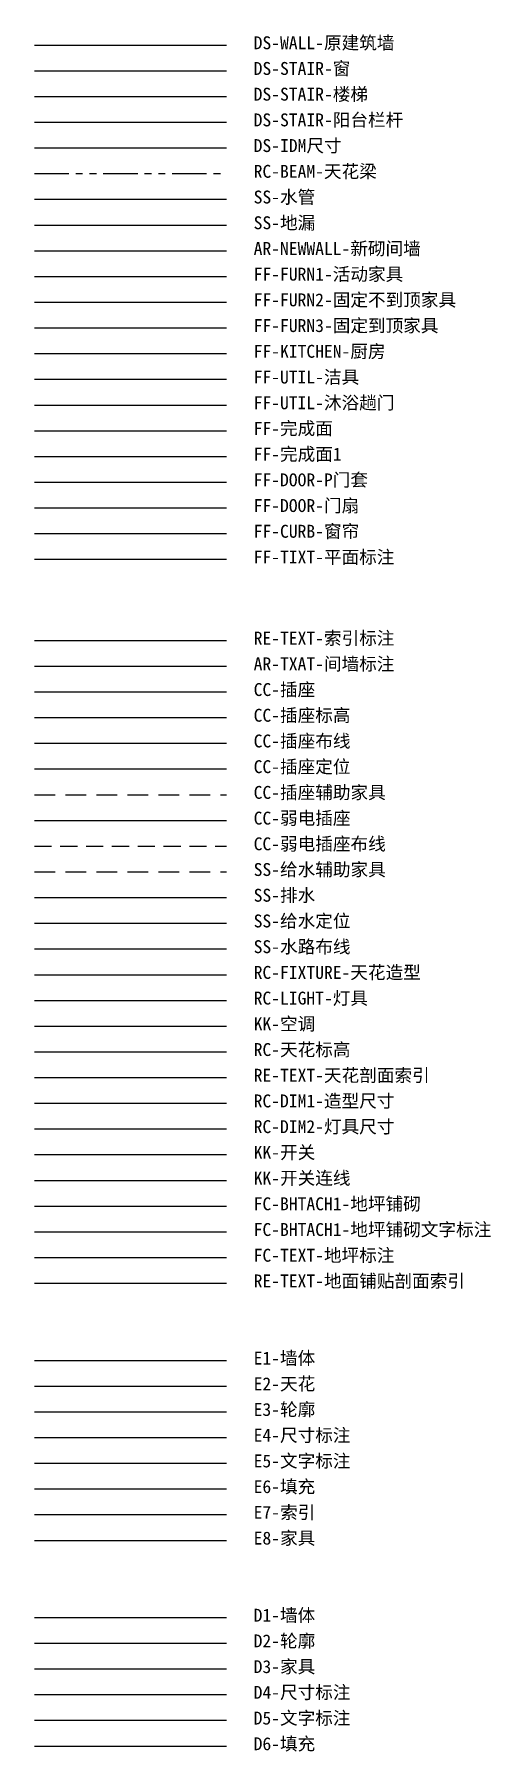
# Model space of a CAD drawing. Header units: millimetres. Extents: x -235126 to 312941, y -228449 to 114042.
# Drawn here: x -30007 to -24710, y -13527 to 6438 of the extents above; entities that cross this region are included whole.
import ezdxf

# ---------------------------------------------------------------- set-up
doc = ezdxf.new("R2010")
doc.units = ezdxf.units.MM
doc.header["$LTSCALE"] = 800
doc.linetypes.add('HIDDEN', pattern=[0.375, 0.25, -0.125])
doc.linetypes.add('PHANTOM2', pattern=[1.25, 0.625, -0.125, 0.125, -0.125, 0.125, -0.125])
for name, color, linetype in [('AR-NEWWALL-新砌间墙', 4, 'Continuous'), ('AR-TXET-间墙标注', 7, 'Continuous'), ('CC-弱电插座', 2, 'Continuous'), ('CC-弱电插座布线', 2, 'Continuous'), ('CC-插座', 2, 'Continuous'), ('CC-插座定位', 2, 'Continuous'), ('CC-插座布线', 3, 'Continuous'), ('CC-插座标高', 2, 'Continuous'), ('CC-插座辅助家具', 75, 'Continuous'), ('D1-墙体', 4, 'Continuous'), ('D2-轮廓', 1, 'Continuous'), ('D3-家具', 7, 'Continuous'), ('D4-尺寸标注', 7, 'Continuous'), ('D5-文字标注', 7, 'Continuous'), ('D6-填充', 75, 'Continuous'), ('DS-DIM尺寸', 1, 'Continuous'), ('DS-SEAIR-阳台栏杆', 2, 'Continuous'), ('DS-STAIR-楼梯', 2, 'Continuous'), ('DS-STAIR-窗', 2, 'Continuous'), ('DS-WALL-原建筑墙', 4, 'Continuous'), ('E1-墙体', 4, 'Continuous'), ('E2-天花', 3, 'Continuous'), ('E3-轮廓', 1, 'Continuous'), ('E4-尺寸标注', 7, 'Continuous'), ('E5-文字标注', 7, 'Continuous'), ('E6-填充', 75, 'Continuous'), ('E7-索引', 2, 'Continuous'), ('E8-家具', 7, 'Continuous'), ('FC-BHTACH1-地坪铺砌', 8, 'Continuous'), ('FC-BHTACH1-地坪铺砌文字标注', 7, 'Continuous'), ('FC-TEXT-地坪标注', 7, 'Continuous'), ('FF-CURB-窗帘', 8, 'Continuous'), ('FF-DOOR-P门套', 3, 'Continuous'), ('FF-DOOR-门扇', 2, 'Continuous'), ('FF-FURN1-活动家具', 1, 'Continuous'), ('FF-FURN2-固定不到顶家具', 3, 'Continuous'), ('FF-FURN3-固定到顶家具', 3, 'Continuous'), ('FF-KITCHEN-厨房', 1, 'Continuous'), ('FF-TIXT-平面标注', 7, 'Continuous'), ('FF-UTIL-沐浴趟门', 1, 'Continuous'), ('FF-UTIL-洁具', 1, 'Continuous'), ('FF-完成面', 3, 'Continuous'), ('FF-完成面1', 3, 'Continuous'), ('KK-开关', 3, 'Continuous'), ('KK-开关连线', 3, 'Continuous'), ('KK-空调', 8, 'Continuous'), ('RC-BEAM-天花梁', 75, 'Continuous'), ('RC-DIM1-造型尺寸', 7, 'Continuous'), ('RC-DIM2-灯具尺寸', 7, 'Continuous'), ('RC-FIXTURE-天花造型', 1, 'Continuous'), ('RC-LIGHT-灯具', 2, 'Continuous'), ('RC-天花标高', 7, 'Continuous'), ('RE-TEXT-地面铺贴剖面索引', 2, 'Continuous'), ('RE-TEXT-天花剖面索引', 2, 'Continuous'), ('RE-TEXT-索引标注', 7, 'Continuous'), ('SS-地漏', 2, 'Continuous'), ('SS-排水', 1, 'Continuous'), ('SS-水管', 2, 'Continuous'), ('SS-水路布线', 1, 'Continuous'), ('SS-给水定位', 7, 'Continuous'), ('SS-给水辅助家具', 75, 'Continuous')]:
    doc.layers.add(name, color=color, linetype=linetype)
doc.styles.add('宋-ZY', font='')
doc.styles.get('宋-ZY').set_extended_font_data('SimSun')

msp = doc.modelspace()

# ---------------------------------------------------------------- linework, layer by layer
at = {"layer": 'AR-NEWWALL-新砌间墙'}
msp.add_line((-30007.1, 3922), (-27776.4, 3922), dxfattribs=at)
at = {"layer": 'AR-TXET-间墙标注'}
msp.add_line((-30007.1, -907.1), (-27776.4, -907.1), dxfattribs=at)
at = {"layer": 'CC-弱电插座'}
msp.add_line((-30007.1, -2700.6), (-27776.4, -2700.6), dxfattribs=at)
at = {"layer": 'CC-弱电插座布线', "linetype": 'HIDDEN'}
msp.add_line((-30007.1, -2999.5), (-27776.4, -2999.5), dxfattribs=at)
at = {"layer": 'CC-插座'}
msp.add_line((-30007.1, -1206), (-27776.4, -1206), dxfattribs=at)
at = {"layer": 'CC-插座定位'}
msp.add_line((-30007.1, -2102.8), (-27776.4, -2102.8), dxfattribs=at)
at = {"layer": 'CC-插座布线'}
msp.add_line((-30007.1, -1803.9), (-27776.4, -1803.9), dxfattribs=at)
at = {"layer": 'CC-插座标高'}
msp.add_line((-30007.1, -1504.9), (-27776.4, -1504.9), dxfattribs=at)
at = {"layer": 'CC-插座辅助家具', "linetype": 'HIDDEN', "ltscale": 1.2}
msp.add_line((-30007.1, -2401.7), (-27776.4, -2401.7), dxfattribs=at)
at = {"layer": 'D1-墙体'}
msp.add_line((-30007.1, -11967.1), (-27776.4, -11967.1), dxfattribs=at)
at = {"layer": 'D2-轮廓'}
msp.add_line((-30007.1, -12266), (-27776.4, -12266), dxfattribs=at)
at = {"layer": 'D3-家具'}
msp.add_line((-30007.1, -12564.9), (-27776.4, -12564.9), dxfattribs=at)
at = {"layer": 'D4-尺寸标注'}
msp.add_line((-30007.1, -12863.8), (-27776.4, -12863.8), dxfattribs=at)
at = {"layer": 'D5-文字标注'}
msp.add_line((-30007.1, -13162.7), (-27776.4, -13162.7), dxfattribs=at)
at = {"layer": 'D6-填充'}
msp.add_line((-30007.1, -13461.7), (-27776.4, -13461.7), dxfattribs=at)
at = {"layer": 'DS-DIM尺寸'}
msp.add_line((-30007.1, 5117.6), (-27776.4, 5117.6), dxfattribs=at)
at = {"layer": 'DS-SEAIR-阳台栏杆'}
msp.add_line((-30007.1, 5416.6), (-27776.4, 5416.6), dxfattribs=at)
at = {"layer": 'DS-STAIR-楼梯'}
msp.add_line((-30007.1, 5715.5), (-27776.4, 5715.5), dxfattribs=at)
at = {"layer": 'DS-STAIR-窗'}
msp.add_line((-30007.1, 6014.4), (-27776.4, 6014.4), dxfattribs=at)
at = {"layer": 'DS-WALL-原建筑墙'}
msp.add_line((-30007.1, 6313.3), (-27776.4, 6313.3), dxfattribs=at)
at = {"layer": 'E1-墙体'}
msp.add_line((-30007.1, -8977.9), (-27776.4, -8977.9), dxfattribs=at)
at = {"layer": 'E2-天花'}
msp.add_line((-30007.1, -9276.8), (-27776.4, -9276.8), dxfattribs=at)
at = {"layer": 'E3-轮廓'}
msp.add_line((-30007.1, -9575.7), (-27776.4, -9575.7), dxfattribs=at)
at = {"layer": 'E4-尺寸标注'}
msp.add_line((-30007.1, -9874.6), (-27776.4, -9874.6), dxfattribs=at)
at = {"layer": 'E5-文字标注'}
msp.add_line((-30007.1, -10173.6), (-27776.4, -10173.6), dxfattribs=at)
at = {"layer": 'E6-填充'}
msp.add_line((-30007.1, -10472.5), (-27776.4, -10472.5), dxfattribs=at)
at = {"layer": 'E7-索引'}
msp.add_line((-30007.1, -10771.4), (-27776.4, -10771.4), dxfattribs=at)
at = {"layer": 'E8-家具'}
msp.add_line((-30007.1, -11070.3), (-27776.4, -11070.3), dxfattribs=at)
at = {"layer": 'FC-BHTACH1-地坪铺砌'}
msp.add_line((-30007.1, -7184.4), (-27776.4, -7184.4), dxfattribs=at)
at = {"layer": 'FC-BHTACH1-地坪铺砌文字标注'}
msp.add_line((-30007.1, -7483.3), (-27776.4, -7483.3), dxfattribs=at)
at = {"layer": 'FC-TEXT-地坪标注'}
msp.add_line((-30007.1, -7782.2), (-27776.4, -7782.2), dxfattribs=at)
at = {"layer": 'FF-CURB-窗帘'}
msp.add_line((-30007.1, 633.9), (-27776.4, 633.9), dxfattribs=at)
at = {"layer": 'FF-DOOR-P门套'}
msp.add_line((-30007.1, 1231.7), (-27776.4, 1231.7), dxfattribs=at)
at = {"layer": 'FF-DOOR-门扇'}
msp.add_line((-30007.1, 932.8), (-27776.4, 932.8), dxfattribs=at)
at = {"layer": 'FF-FURN1-活动家具'}
msp.add_line((-30007.1, 3623), (-27776.4, 3623), dxfattribs=at)
at = {"layer": 'FF-FURN2-固定不到顶家具'}
msp.add_line((-30007.1, 3324.1), (-27776.4, 3324.1), dxfattribs=at)
at = {"layer": 'FF-FURN3-固定到顶家具'}
msp.add_line((-30007.1, 3025.2), (-27776.4, 3025.2), dxfattribs=at)
at = {"layer": 'FF-KITCHEN-厨房'}
msp.add_line((-30007.1, 2726.3), (-27776.4, 2726.3), dxfattribs=at)
at = {"layer": 'FF-TIXT-平面标注'}
msp.add_line((-30007.1, 334.9), (-27776.4, 334.9), dxfattribs=at)
at = {"layer": 'FF-UTIL-沐浴趟门'}
msp.add_line((-30007.1, 2128.5), (-27776.4, 2128.5), dxfattribs=at)
at = {"layer": 'FF-UTIL-洁具'}
msp.add_line((-30007.1, 2427.4), (-27776.4, 2427.4), dxfattribs=at)
at = {"layer": 'FF-完成面'}
msp.add_line((-30007.1, 1829.5), (-27776.4, 1829.5), dxfattribs=at)
at = {"layer": 'FF-完成面1'}
msp.add_line((-30007.1, 1530.6), (-27776.4, 1530.6), dxfattribs=at)
at = {"layer": 'KK-开关'}
msp.add_line((-30007.1, -6586.5), (-27776.4, -6586.5), dxfattribs=at)
at = {"layer": 'KK-开关连线'}
msp.add_line((-30007.1, -6885.5), (-27776.4, -6885.5), dxfattribs=at)
at = {"layer": 'KK-空调'}
msp.add_line((-30007.1, -5092), (-27776.4, -5092), dxfattribs=at)
at = {"layer": 'RC-BEAM-天花梁', "linetype": 'PHANTOM2', "ltscale": 0.8}
msp.add_line((-30007.1, 4818.7), (-27776.4, 4818.7), dxfattribs=at)
at = {"layer": 'RC-DIM1-造型尺寸'}
msp.add_line((-30007.1, -5988.7), (-27776.4, -5988.7), dxfattribs=at)
at = {"layer": 'RC-DIM2-灯具尺寸'}
msp.add_line((-30007.1, -6287.6), (-27776.4, -6287.6), dxfattribs=at)
at = {"layer": 'RC-FIXTURE-天花造型'}
msp.add_line((-30007.1, -4494.1), (-27776.4, -4494.1), dxfattribs=at)
at = {"layer": 'RC-LIGHT-灯具'}
msp.add_line((-30007.1, -4793), (-27776.4, -4793), dxfattribs=at)
at = {"layer": 'RC-天花标高'}
msp.add_line((-30007.1, -5390.9), (-27776.4, -5390.9), dxfattribs=at)
at = {"layer": 'RE-TEXT-地面铺贴剖面索引'}
msp.add_line((-30007.1, -8081.1), (-27776.4, -8081.1), dxfattribs=at)
at = {"layer": 'RE-TEXT-天花剖面索引'}
msp.add_line((-30007.1, -5689.8), (-27776.4, -5689.8), dxfattribs=at)
at = {"layer": 'RE-TEXT-索引标注'}
msp.add_line((-30007.1, -608.2), (-27776.4, -608.2), dxfattribs=at)
at = {"layer": 'SS-地漏'}
msp.add_line((-30007.1, 4220.9), (-27776.4, 4220.9), dxfattribs=at)
at = {"layer": 'SS-排水'}
msp.add_line((-30007.1, -3597.4), (-27776.4, -3597.4), dxfattribs=at)
at = {"layer": 'SS-水管'}
msp.add_line((-30007.1, 4519.8), (-27776.4, 4519.8), dxfattribs=at)
at = {"layer": 'SS-水路布线'}
msp.add_line((-30007.1, -4195.2), (-27776.4, -4195.2), dxfattribs=at)
at = {"layer": 'SS-给水定位'}
msp.add_line((-30007.1, -3896.3), (-27776.4, -3896.3), dxfattribs=at)
at = {"layer": 'SS-给水辅助家具', "linetype": 'HIDDEN', "ltscale": 1.2}
msp.add_line((-30007.1, -3298.4), (-27776.4, -3298.4), dxfattribs=at)

# ---------------------------------------------------------------- texts
at = {"layer": 'AR-NEWWALL-新砌间墙', "insert": (-27461, 3940.2), "char_height": 150, "attachment_point": 4, "line_spacing_factor": 0.84, "style": '宋-ZY'}
msp.add_mtext('AR-NEWWALL-新砌间墙', dxfattribs=at)
at = {"layer": 'AR-TXET-间墙标注', "insert": (-27461, -888.9), "char_height": 150, "attachment_point": 4, "line_spacing_factor": 0.84, "style": '宋-ZY'}
msp.add_mtext('AR-TXAT-间墙标注', dxfattribs=at)
at = {"layer": 'CC-弱电插座', "insert": (-27461, -2682.4), "char_height": 150, "attachment_point": 4, "line_spacing_factor": 0.84, "style": '宋-ZY'}
msp.add_mtext('CC-弱电插座', dxfattribs=at)
at = {"layer": 'CC-弱电插座布线', "linetype": 'HIDDEN', "insert": (-27461, -2981.3), "char_height": 150, "attachment_point": 4, "line_spacing_factor": 0.84, "style": '宋-ZY'}
msp.add_mtext('CC-弱电插座布线', dxfattribs=at)
at = {"layer": 'CC-插座', "insert": (-27461, -1187.8), "char_height": 150, "attachment_point": 4, "line_spacing_factor": 0.84, "style": '宋-ZY'}
msp.add_mtext('CC-插座', dxfattribs=at)
at = {"layer": 'CC-插座定位', "insert": (-27461, -2084.6), "char_height": 150, "attachment_point": 4, "line_spacing_factor": 0.84, "style": '宋-ZY'}
msp.add_mtext('CC-插座定位', dxfattribs=at)
at = {"layer": 'CC-插座布线', "insert": (-27461, -1785.6), "char_height": 150, "attachment_point": 4, "line_spacing_factor": 0.84, "style": '宋-ZY'}
msp.add_mtext('CC-插座布线', dxfattribs=at)
at = {"layer": 'CC-插座标高', "insert": (-27461, -1486.7), "char_height": 150, "attachment_point": 4, "line_spacing_factor": 0.84, "style": '宋-ZY'}
msp.add_mtext('CC-插座标高', dxfattribs=at)
at = {"layer": 'CC-插座辅助家具', "linetype": 'HIDDEN', "ltscale": 1.2, "insert": (-27461, -2383.5), "char_height": 150, "attachment_point": 4, "line_spacing_factor": 0.84, "style": '宋-ZY'}
msp.add_mtext('CC-插座辅助家具', dxfattribs=at)
at = {"layer": 'D1-墙体', "insert": (-27461, -11948.9), "char_height": 150, "attachment_point": 4, "line_spacing_factor": 0.84, "style": '宋-ZY'}
msp.add_mtext('D1-墙体', dxfattribs=at)
at = {"layer": 'D2-轮廓', "insert": (-27461, -12247.8), "char_height": 150, "attachment_point": 4, "line_spacing_factor": 0.84, "style": '宋-ZY'}
msp.add_mtext('D2-轮廓', dxfattribs=at)
at = {"layer": 'D3-家具', "insert": (-27461, -12546.7), "char_height": 150, "attachment_point": 4, "line_spacing_factor": 0.84, "style": '宋-ZY'}
msp.add_mtext('D3-家具', dxfattribs=at)
at = {"layer": 'D4-尺寸标注', "insert": (-27461, -12845.6), "char_height": 150, "attachment_point": 4, "line_spacing_factor": 0.84, "style": '宋-ZY'}
msp.add_mtext('D4-尺寸标注', dxfattribs=at)
at = {"layer": 'D5-文字标注', "insert": (-27461, -13144.5), "char_height": 150, "attachment_point": 4, "line_spacing_factor": 0.84, "style": '宋-ZY'}
msp.add_mtext('D5-文字标注', dxfattribs=at)
at = {"layer": 'D6-填充', "insert": (-27461, -13443.4), "char_height": 150, "attachment_point": 4, "line_spacing_factor": 0.84, "style": '宋-ZY'}
msp.add_mtext('D6-填充', dxfattribs=at)
at = {"layer": 'DS-DIM尺寸', "insert": (-27461, 5135.8), "char_height": 150, "attachment_point": 4, "line_spacing_factor": 0.84, "style": '宋-ZY'}
msp.add_mtext('DS-IDM尺寸', dxfattribs=at)
at = {"layer": 'DS-SEAIR-阳台栏杆', "insert": (-27461, 5434.8), "char_height": 150, "attachment_point": 4, "line_spacing_factor": 0.84, "style": '宋-ZY'}
msp.add_mtext('DS-STAIR-阳台栏杆', dxfattribs=at)
at = {"layer": 'DS-STAIR-楼梯', "insert": (-27461, 5733.7), "char_height": 150, "attachment_point": 4, "line_spacing_factor": 0.84, "style": '宋-ZY'}
msp.add_mtext('DS-STAIR-楼梯', dxfattribs=at)
at = {"layer": 'DS-STAIR-窗', "insert": (-27461, 6032.6), "char_height": 150, "attachment_point": 4, "line_spacing_factor": 0.84, "style": '宋-ZY'}
msp.add_mtext('DS-STAIR-窗', dxfattribs=at)
at = {"layer": 'DS-WALL-原建筑墙', "insert": (-27461, 6331.5), "char_height": 150, "attachment_point": 4, "line_spacing_factor": 0.84, "style": '宋-ZY'}
msp.add_mtext('DS-WALL-原建筑墙', dxfattribs=at)
at = {"layer": 'E1-墙体', "insert": (-27461, -8959.7), "char_height": 150, "attachment_point": 4, "line_spacing_factor": 0.84, "style": '宋-ZY'}
msp.add_mtext('E1-墙体', dxfattribs=at)
at = {"layer": 'E2-天花', "insert": (-27461, -9258.6), "char_height": 150, "attachment_point": 4, "line_spacing_factor": 0.84, "style": '宋-ZY'}
msp.add_mtext('E2-天花', dxfattribs=at)
at = {"layer": 'E3-轮廓', "insert": (-27461, -9557.5), "char_height": 150, "attachment_point": 4, "line_spacing_factor": 0.84, "style": '宋-ZY'}
msp.add_mtext('E3-轮廓', dxfattribs=at)
at = {"layer": 'E4-尺寸标注', "insert": (-27461, -9856.4), "char_height": 150, "attachment_point": 4, "line_spacing_factor": 0.84, "style": '宋-ZY'}
msp.add_mtext('E4-尺寸标注', dxfattribs=at)
at = {"layer": 'E5-文字标注', "insert": (-27461, -10155.3), "char_height": 150, "attachment_point": 4, "line_spacing_factor": 0.84, "style": '宋-ZY'}
msp.add_mtext('E5-文字标注', dxfattribs=at)
at = {"layer": 'E6-填充', "insert": (-27461, -10454.3), "char_height": 150, "attachment_point": 4, "line_spacing_factor": 0.84, "style": '宋-ZY'}
msp.add_mtext('E6-填充', dxfattribs=at)
at = {"layer": 'E7-索引', "insert": (-27461, -10753.2), "char_height": 150, "attachment_point": 4, "line_spacing_factor": 0.84, "style": '宋-ZY'}
msp.add_mtext('E7-索引', dxfattribs=at)
at = {"layer": 'E8-家具', "insert": (-27461, -11052.1), "char_height": 150, "attachment_point": 4, "line_spacing_factor": 0.84, "style": '宋-ZY'}
msp.add_mtext('E8-家具', dxfattribs=at)
at = {"layer": 'FC-BHTACH1-地坪铺砌', "insert": (-27461, -7166.2), "char_height": 150, "attachment_point": 4, "line_spacing_factor": 0.84, "style": '宋-ZY'}
msp.add_mtext('FC-BHTACH1-地坪铺砌', dxfattribs=at)
at = {"layer": 'FC-BHTACH1-地坪铺砌文字标注', "insert": (-27461, -7465.1), "char_height": 150, "attachment_point": 4, "line_spacing_factor": 0.84, "style": '宋-ZY'}
msp.add_mtext('FC-BHTACH1-地坪铺砌文字标注', dxfattribs=at)
at = {"layer": 'FC-TEXT-地坪标注', "insert": (-27461, -7764), "char_height": 150, "attachment_point": 4, "line_spacing_factor": 0.84, "style": '宋-ZY'}
msp.add_mtext('FC-TEXT-地坪标注', dxfattribs=at)
at = {"layer": 'FF-CURB-窗帘', "insert": (-27461, 652.1), "char_height": 150, "attachment_point": 4, "line_spacing_factor": 0.84, "style": '宋-ZY'}
msp.add_mtext('FF-CURB-窗帘', dxfattribs=at)
at = {"layer": 'FF-DOOR-P门套', "insert": (-27461, 1249.9), "char_height": 150, "attachment_point": 4, "line_spacing_factor": 0.84, "style": '宋-ZY'}
msp.add_mtext('FF-DOOR-P门套', dxfattribs=at)
at = {"layer": 'FF-DOOR-门扇', "insert": (-27461, 951), "char_height": 150, "attachment_point": 4, "line_spacing_factor": 0.84, "style": '宋-ZY'}
msp.add_mtext('FF-DOOR-门扇', dxfattribs=at)
at = {"layer": 'FF-FURN1-活动家具', "insert": (-27461, 3641.3), "char_height": 150, "attachment_point": 4, "line_spacing_factor": 0.84, "style": '宋-ZY'}
msp.add_mtext('FF-FURN1-活动家具', dxfattribs=at)
at = {"layer": 'FF-FURN2-固定不到顶家具', "insert": (-27461, 3342.3), "char_height": 150, "attachment_point": 4, "line_spacing_factor": 0.84, "style": '宋-ZY'}
msp.add_mtext('FF-FURN2-固定不到顶家具', dxfattribs=at)
at = {"layer": 'FF-FURN3-固定到顶家具', "insert": (-27461, 3043.4), "char_height": 150, "attachment_point": 4, "line_spacing_factor": 0.84, "style": '宋-ZY'}
msp.add_mtext('FF-FURN3-固定到顶家具', dxfattribs=at)
at = {"layer": 'FF-KITCHEN-厨房', "insert": (-27461, 2744.5), "char_height": 150, "attachment_point": 4, "line_spacing_factor": 0.84, "style": '宋-ZY'}
msp.add_mtext('FF-KITCHEN-厨房', dxfattribs=at)
at = {"layer": 'FF-TIXT-平面标注', "insert": (-27461, 353.2), "char_height": 150, "attachment_point": 4, "line_spacing_factor": 0.84, "style": '宋-ZY'}
msp.add_mtext('FF-TIXT-平面标注', dxfattribs=at)
at = {"layer": 'FF-UTIL-沐浴趟门', "insert": (-27461, 2146.7), "char_height": 150, "attachment_point": 4, "line_spacing_factor": 0.84, "style": '宋-ZY'}
msp.add_mtext('FF-UTIL-沐浴趟门', dxfattribs=at)
at = {"layer": 'FF-UTIL-洁具', "insert": (-27461, 2445.6), "char_height": 150, "attachment_point": 4, "line_spacing_factor": 0.84, "style": '宋-ZY'}
msp.add_mtext('FF-UTIL-洁具', dxfattribs=at)
at = {"layer": 'FF-完成面', "insert": (-27461, 1847.7), "char_height": 150, "attachment_point": 4, "line_spacing_factor": 0.84, "style": '宋-ZY'}
msp.add_mtext('FF-完成面', dxfattribs=at)
at = {"layer": 'FF-完成面1', "insert": (-27461, 1548.8), "char_height": 150, "attachment_point": 4, "line_spacing_factor": 0.84, "style": '宋-ZY'}
msp.add_mtext('FF-完成面1', dxfattribs=at)
at = {"layer": 'KK-开关', "insert": (-27461, -6568.3), "char_height": 150, "attachment_point": 4, "line_spacing_factor": 0.84, "style": '宋-ZY'}
msp.add_mtext('KK-开关', dxfattribs=at)
at = {"layer": 'KK-开关连线', "insert": (-27461, -6867.3), "char_height": 150, "attachment_point": 4, "line_spacing_factor": 0.84, "style": '宋-ZY'}
msp.add_mtext('KK-开关连线', dxfattribs=at)
at = {"layer": 'KK-空调', "insert": (-27461, -5073.7), "char_height": 150, "attachment_point": 4, "line_spacing_factor": 0.84, "style": '宋-ZY'}
msp.add_mtext('KK-空调', dxfattribs=at)
at = {"layer": 'RC-BEAM-天花梁', "linetype": 'PHANTOM2', "ltscale": 0.8, "insert": (-27461, 4836.9), "char_height": 150, "attachment_point": 4, "line_spacing_factor": 0.84, "style": '宋-ZY'}
msp.add_mtext('RC-BEAM-天花梁', dxfattribs=at)
at = {"layer": 'RC-DIM1-造型尺寸', "insert": (-27461, -5970.5), "char_height": 150, "attachment_point": 4, "line_spacing_factor": 0.84, "style": '宋-ZY'}
msp.add_mtext('RC-DIM1-造型尺寸', dxfattribs=at)
at = {"layer": 'RC-DIM2-灯具尺寸', "insert": (-27461, -6269.4), "char_height": 150, "attachment_point": 4, "line_spacing_factor": 0.84, "style": '宋-ZY'}
msp.add_mtext('RC-DIM2-灯具尺寸', dxfattribs=at)
at = {"layer": 'RC-FIXTURE-天花造型', "insert": (-27461, -4475.9), "char_height": 150, "attachment_point": 4, "line_spacing_factor": 0.84, "style": '宋-ZY'}
msp.add_mtext('RC-FIXTURE-天花造型', dxfattribs=at)
at = {"layer": 'RC-LIGHT-灯具', "insert": (-27461, -4774.8), "char_height": 150, "attachment_point": 4, "line_spacing_factor": 0.84, "style": '宋-ZY'}
msp.add_mtext('RC-LIGHT-灯具', dxfattribs=at)
at = {"layer": 'RC-天花标高', "insert": (-27461, -5372.7), "char_height": 150, "attachment_point": 4, "line_spacing_factor": 0.84, "style": '宋-ZY'}
msp.add_mtext('RC-天花标高', dxfattribs=at)
at = {"layer": 'RE-TEXT-地面铺贴剖面索引', "insert": (-27461, -8062.9), "char_height": 150, "attachment_point": 4, "line_spacing_factor": 0.84, "style": '宋-ZY'}
msp.add_mtext('RE-TEXT-地面铺贴剖面索引', dxfattribs=at)
at = {"layer": 'RE-TEXT-天花剖面索引', "insert": (-27461, -5671.6), "char_height": 150, "attachment_point": 4, "line_spacing_factor": 0.84, "style": '宋-ZY'}
msp.add_mtext('RE-TEXT-天花剖面索引', dxfattribs=at)
at = {"layer": 'RE-TEXT-索引标注', "insert": (-27461, -590), "char_height": 150, "attachment_point": 4, "line_spacing_factor": 0.84, "style": '宋-ZY'}
msp.add_mtext('RE-TEXT-索引标注', dxfattribs=at)
at = {"layer": 'SS-地漏', "insert": (-27461, 4239.1), "char_height": 150, "attachment_point": 4, "line_spacing_factor": 0.84, "style": '宋-ZY'}
msp.add_mtext('SS-地漏', dxfattribs=at)
at = {"layer": 'SS-排水', "insert": (-27461, -3579.2), "char_height": 150, "attachment_point": 4, "line_spacing_factor": 0.84, "style": '宋-ZY'}
msp.add_mtext('SS-排水', dxfattribs=at)
at = {"layer": 'SS-水管', "insert": (-27461, 4538), "char_height": 150, "attachment_point": 4, "line_spacing_factor": 0.84, "style": '宋-ZY'}
msp.add_mtext('SS-水管', dxfattribs=at)
at = {"layer": 'SS-水路布线', "insert": (-27461, -4177), "char_height": 150, "attachment_point": 4, "line_spacing_factor": 0.84, "style": '宋-ZY'}
msp.add_mtext('SS-水路布线', dxfattribs=at)
at = {"layer": 'SS-给水定位', "insert": (-27461, -3878.1), "char_height": 150, "attachment_point": 4, "line_spacing_factor": 0.84, "style": '宋-ZY'}
msp.add_mtext('SS-给水定位', dxfattribs=at)
at = {"layer": 'SS-给水辅助家具', "linetype": 'HIDDEN', "ltscale": 1.2, "insert": (-27461, -3280.2), "char_height": 150, "attachment_point": 4, "line_spacing_factor": 0.84, "style": '宋-ZY'}
msp.add_mtext('SS-给水辅助家具', dxfattribs=at)

doc.saveas('drawing.dxf')
